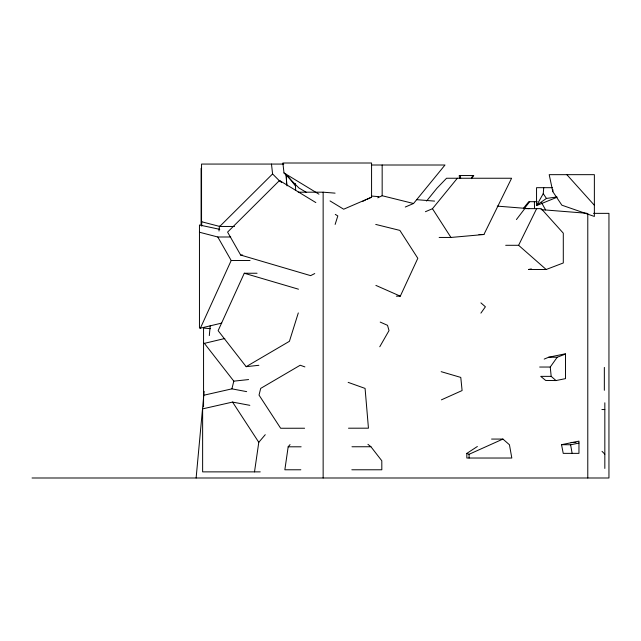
<?xml version="1.0" encoding="UTF-8"?>
<svg xmlns="http://www.w3.org/2000/svg" width="641" height="641" viewBox="0 0 641 641"><rect width="100%" height="100%" fill="white"/><g stroke="black" fill="none" stroke-linecap="round" stroke-linejoin="round"><path stroke-width="0.96" d="M552.35 187.685L536.549 187.685L536.549 205.545L543.248 193.662L543.744 187.685M552.806 191.635L549.201 174.664L594.367 174.664L594.367 216.45L561.869 205.184L552.806 191.635L552.959 189.752M196.122 477.994L204.142 391.355M209.311 335.588L210.232 325.628M218.99 231.024L219.454 226.049M254.509 471.872L258.788 442.306L265.254 434.694M290.053 444.598L288.17 446.809L284.852 469.781L300.845 469.781M203.558 395.289L231.906 388.855L233.813 381.155L204.391 343.36L203.558 343.272M298.305 312.92L289.42 341.308L246.16 366.668L218.132 330.676L244.277 273.242L257.049 273.242M335.139 224.422L337.815 215.937L335.283 214.39M219.759 229.342L199.455 224.999L199.455 328.072L200.393 328.176L231.193 260.502L217.788 236.994L199.455 232.234M396.354 296.174L400.296 296.174L417.82 258.299L399.864 230.399L375.746 224.43M439.141 237.45L450.952 237.45L483.915 234.51L511.598 178.246L446.545 178.246L437.002 188.166L426.553 201.05M505.693 245.295L518.609 245.295L536.645 208.637M379.768 346.757L389.015 330.596L387.517 325.316L380.201 322.086M480.902 313.12L485.397 306.799L480.91 302.864M544.193 359.096L548.656 357.237L565.482 353.784L565.482 378.639L555.987 380.562L551.188 376.363L550.25 367.037L557.213 357.237L565.482 354.072M516.422 219.559L524.763 208.637L541.228 208.637L563.295 233.18L563.295 262.97L546.18 269.5L528.464 269.5L531.365 268.908M471.383 178.623L473.771 175.538L459.22 175.538L459.493 178.118M524.538 208.293L529.65 201.691M471.48 177.669L473.194 175.538M523.457 208.277L528.761 201.691L537.246 201.691M405.28 207.027L413.549 203.501L444.998 165.009L371.676 165.009M425.416 211.714L432.459 208.71L457.345 178.246M283.771 164.064L201.546 164.064L201.546 221.73L219.743 226.457L272.585 173.943L271.48 164.064M315.853 202.58L279.516 180.498L227.587 232.114L240.663 255.054L310.629 275.638L314.755 273.555M537.527 204.599L546.444 198.438L556.941 196.963M491.567 439.069L502.929 439.069L509.451 444.774L511.814 458.027L466.832 458.027L466.816 453.403L477.369 446.497M362.838 201.274L365.458 200.048M367.205 199.231L371.572 197.18L371.572 163.006L282.889 163.006L283.995 172.942L298.898 187.949L306.606 192.508M377.717 197.821L382.164 195.737L413.549 203.501M441.409 399.848L462.097 390.553L460.783 377.421L441.168 371.668M466.816 453.403L469.084 454.277L502.929 439.069M371.572 197.18L343.672 209.214L330.035 200.921M536.621 205.569L556.973 197.276M561.532 444.678L578.959 441.136L578.959 453.363L563.231 453.363L561.532 444.678L570.602 444.774L578.959 443.083M200.393 328.176L221.738 323.096M204.391 343.36L224.807 338.504M249.838 405.336L232.555 402.075L202.628 408.87L202.628 471.872L260.246 471.872M246.16 366.668L258.876 365.298M233.813 381.155L248.58 379.56M298.257 192.188L323.144 192.188L335.083 193.141M593.55 213.357L608.95 213.357L608.95 477.994L32.05 477.994M219.743 226.457L234.526 226.457M478.979 234.51L483.915 234.51M217.788 236.994L230.696 236.994M240.663 255.054L242.643 255.054M231.193 260.502L250.046 260.502M548.656 357.237L557.213 357.237M539.666 367.037L550.25 367.037M551.188 376.363L540.732 376.363L545.683 380.458L555.987 380.562M601.891 409.543L604.832 409.543M304.595 428.236L280.654 428.26L259.028 395.096L260.687 388.398L300.196 365.234L304.9 366.908M348.496 428.204L368.447 428.188L365.082 388.414L348.159 382.365M571.115 442.442L576.019 442.442M288.17 446.809L301.134 446.801M351.981 446.761L370.923 446.745L381.804 460.775L381.828 469.781L351.829 469.781M371.892 196.09L378.855 196.643M416.666 199.672L434.574 201.106M497.248 206.122L529.081 208.662M541.02 209.623L586.787 213.277M210.488 328.673L203.558 328.064L203.558 406.851M231.906 388.855L246.665 391.635M244.277 273.242L298.474 289.195M375.89 285.397L400.296 296.174M283.995 172.942L318.954 194.183M367.934 444.317L370.923 446.745M518.609 245.295L546.18 269.5M602.027 451.336L604.832 454.165M279.516 180.498L281.599 182.597M272.585 173.943L279.636 181.042M566.852 174.664L594.367 205.264M287.897 176.227L295.621 186.162M543.248 193.662L546.444 198.438M232.555 402.075L258.788 442.306M432.459 208.71L450.952 237.45M541.469 202.516L545.595 209.903M570.602 444.774L572.133 453.363M285.79 173.983L287.072 185.882M460.358 175.538L460.655 178.486M295.317 183.486L295.677 190.281M534.378 201.691L534.53 208.269M469.084 454.277L469.092 458.027M604.832 402.796L604.832 468.435M604.343 367.413L604.343 390.305M587.781 213.357L587.781 477.994M382.164 165.009L382.164 195.737M323.144 192.188L323.144 477.994M286.479 175.113L286.479 184.055M201.707 221.145L201.707 226.145M201.098 168.327L201.098 224.863"/></g></svg>
